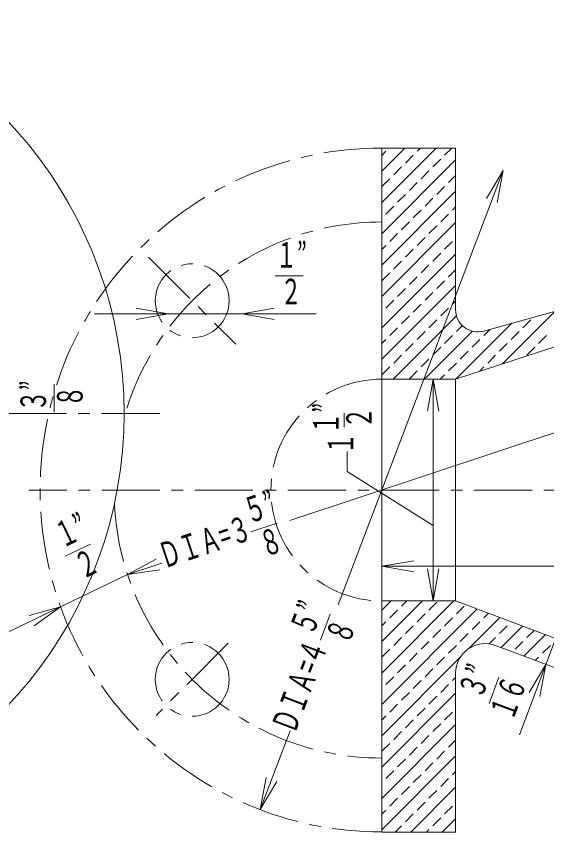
# Model space of a CAD drawing. Units: millimetres, scale not verified. Extents: x -574 to 574, y -406 to 12973.
# Drawn here: x 21.3 to 112.5, y 58.2 to 199.4 of the extents above; entities that cross this region are included whole.
import ezdxf
from ezdxf.enums import TextEntityAlignment as Align

# ---------------------------------------------------------------- set-up
doc = ezdxf.new("R2010")
doc.units = ezdxf.units.MM
doc.header["$LTSCALE"] = 2
doc.linetypes.add('CHAIN1', pattern=[8, 5, -1, 1, -1])
for name, color, linetype, lineweight in [('0-0_0', 3, 'Continuous', 18), ('0-1_芯', 4, 'CHAIN1', 18), ('0-2_寸法', 2, 'Continuous', 18)]:
    doc.layers.add(name, color=color, linetype=linetype, lineweight=lineweight)
doc.styles.add('ＭＳ ゴシック', font='')
doc.styles.get('ＭＳ ゴシック').set_extended_font_data('MS Gothic')

msp = doc.modelspace()

# ---------------------------------------------------------------- linework, layer by layer
at = {"layer": '0-0_0'}
for p, q in [((96.854, 176.783), (84.154, 176.783)), ((84.154, 176.783), (84.154, 59.308)), ((84.154, 167.438), (93.499, 176.783)), ((84.154, 172.826), (88.111, 176.783)), ((90.254, 176.232), (90.805, 176.783)), ((94.969, 175.559), (96.193, 176.783)), ((96.854, 176.783), (96.854, 149.021)), ((84.154, 175.52), (84.866, 176.232)), ((88.234, 174.212), (89.581, 175.559)), ((84.154, 162.05), (96.854, 174.75)), ((92.948, 173.538), (94.295, 174.885)), ((86.213, 172.191), (87.56, 173.538)), ((90.928, 171.518), (92.275, 172.865)), ((84.192, 170.171), (85.54, 171.518)), ((95.642, 170.844), (96.854, 172.056)), ((88.907, 169.497), (90.254, 170.844)), ((93.622, 168.824), (94.969, 170.171)), ((84.154, 156.661), (96.854, 169.361)), ((86.887, 167.477), (88.234, 168.824)), ((91.601, 166.803), (92.948, 168.15)), ((84.866, 165.456), (86.213, 166.803)), ((96.316, 166.13), (96.854, 166.667)), ((89.581, 164.783), (90.928, 166.13)), ((94.295, 164.109), (95.642, 165.456)), ((84.154, 164.744), (84.192, 164.783)), ((84.154, 151.273), (96.854, 163.973)), ((87.56, 162.762), (88.907, 164.109)), ((92.275, 162.088), (93.622, 163.436)), ((85.54, 160.741), (86.887, 162.088)), ((90.254, 160.068), (91.601, 161.415)), ((84.154, 159.356), (84.866, 160.068)), ((94.969, 159.394), (96.316, 160.741)), ((84.154, 145.885), (96.854, 158.585)), ((88.234, 158.047), (89.581, 159.394)), ((92.948, 157.374), (94.295, 158.721)), ((86.213, 156.027), (87.56, 157.374)), ((84.192, 154.006), (85.54, 155.353)), ((90.928, 155.353), (92.275, 156.7)), ((95.642, 154.68), (96.854, 155.891)), ((88.907, 153.333), (90.254, 154.68)), ((93.622, 152.659), (94.969, 154.006)), ((84.154, 140.497), (96.854, 153.197)), ((86.887, 151.312), (88.234, 152.659)), ((91.601, 150.639), (92.948, 151.986)), ((84.866, 149.292), (86.213, 150.639)), ((89.581, 148.618), (90.928, 149.965)), ((96.316, 149.965), (96.854, 150.503)), ((120.832, 150.671), (101.684, 145.351)), ((84.154, 148.579), (84.192, 148.618)), ((94.295, 147.945), (95.642, 149.292)), ((104.937, 139.728), (113.975, 148.765)), ((86.14, 137.096), (97.005, 147.96)), ((87.56, 146.598), (88.907, 147.945)), ((92.275, 145.924), (93.622, 147.271)), ((130.191, 147.952), (96.854, 137.096)), ((108.439, 145.924), (109.786, 147.271)), ((85.54, 144.577), (86.887, 145.924)), ((96.947, 137.126), (106.514, 146.693)), ((96.989, 145.251), (98.018, 146.279)), ((101.704, 144.577), (102.783, 145.656)), ((90.254, 143.903), (91.601, 145.251)), ((91.529, 137.096), (99.754, 145.322)), ((94.969, 143.23), (96.316, 144.577)), ((106.419, 143.903), (107.766, 145.251)), ((111.133, 143.23), (112.48, 144.577)), ((84.154, 143.191), (84.866, 143.903)), ((88.234, 141.883), (89.581, 143.23)), ((99.683, 142.556), (101.03, 143.903)), ((104.398, 141.883), (105.745, 143.23)), ((86.213, 139.862), (87.56, 141.209)), ((92.948, 141.209), (94.295, 142.556)), ((97.663, 140.536), (99.01, 141.883)), ((102.378, 139.862), (103.725, 141.209)), ((109.113, 141.209), (110.46, 142.556)), ((90.928, 139.189), (92.275, 140.536)), ((95.642, 138.515), (96.989, 139.862)), ((84.192, 137.842), (85.54, 139.189)), ((88.907, 137.168), (90.254, 138.515)), ((100.942, 138.427), (101.704, 139.189)), ((84.154, 137.096), (96.854, 137.096)), ((94.223, 137.096), (94.969, 137.842)), ((96.854, 137.096), (96.854, 98.996)), ((84.154, 86.615), (96.534, 98.996)), ((84.154, 92.004), (91.146, 98.996)), ((84.154, 97.392), (85.758, 98.996)), ((87.56, 98.104), (88.452, 98.996)), ((84.154, 81.227), (100.54, 97.614)), ((92.275, 97.431), (93.622, 98.778)), ((96.989, 96.757), (98.336, 98.104)), ((85.54, 96.084), (86.887, 97.431)), ((90.254, 95.41), (91.601, 96.757)), ((94.969, 94.737), (96.316, 96.084)), ((99.13, 90.816), (104.459, 96.144)), ((101.704, 96.084), (102.499, 96.879)), ((84.154, 94.698), (84.866, 95.41)), ((88.234, 93.39), (89.581, 94.737)), ((99.683, 94.063), (101.03, 95.41)), ((104.398, 93.39), (105.745, 94.737)), ((104.678, 90.976), (108.378, 94.675)), ((92.948, 92.716), (94.295, 94.063)), ((97.663, 92.042), (99.01, 93.39)), ((108.597, 89.506), (112.296, 93.206)), ((109.113, 92.716), (110.337, 93.94)), ((86.213, 91.369), (87.56, 92.716)), ((90.928, 90.695), (92.275, 92.042)), ((102.621, 91.613), (103.725, 92.716)), ((107.092, 90.695), (108.439, 92.042)), ((84.192, 89.348), (85.54, 90.695)), ((95.642, 90.022), (96.989, 91.369)), ((127.358, 82.472), (103.717, 91.336)), ((111.807, 90.022), (113.154, 91.369)), ((84.154, 75.839), (97.697, 89.383)), ((88.907, 88.675), (90.254, 90.022)), ((93.622, 88.001), (94.969, 89.348)), ((110.557, 88.772), (111.133, 89.348)), ((86.887, 86.654), (88.234, 88.001)), ((91.601, 85.981), (92.948, 87.328)), ((96.854, 86.579), (96.854, 59.308)), ((84.866, 84.634), (86.213, 85.981)), ((89.581, 83.96), (90.928, 85.307)), ((96.316, 85.307), (96.854, 85.845)), ((84.154, 83.921), (84.192, 83.96)), ((94.295, 83.287), (95.642, 84.634)), ((84.154, 70.451), (96.854, 83.151)), ((87.56, 81.94), (88.907, 83.287)), ((92.275, 81.266), (93.622, 82.613)), ((85.54, 79.919), (86.887, 81.266)), ((90.254, 79.246), (91.601, 80.593)), ((84.154, 78.533), (84.866, 79.246)), ((94.969, 78.572), (96.316, 79.919)), ((84.154, 65.063), (96.854, 77.763)), ((88.234, 77.225), (89.581, 78.572)), ((92.948, 76.552), (94.295, 77.899)), ((86.213, 75.205), (87.56, 76.552)), ((90.928, 74.531), (92.275, 75.878)), ((95.642, 73.857), (96.854, 75.069)), ((84.192, 73.184), (85.54, 74.531)), ((88.907, 72.51), (90.254, 73.857)), ((84.154, 59.675), (96.854, 72.375)), ((93.622, 71.837), (94.969, 73.184)), ((86.887, 70.49), (88.234, 71.837)), ((91.601, 69.816), (92.948, 71.163)), ((84.866, 68.469), (86.213, 69.816)), ((96.316, 69.143), (96.854, 69.681)), ((84.154, 67.757), (84.192, 67.796)), ((89.581, 67.796), (90.928, 69.143)), ((94.295, 67.122), (95.642, 68.469)), ((87.56, 65.775), (88.907, 67.122)), ((89.175, 59.308), (96.854, 66.987)), ((92.275, 65.102), (93.622, 66.449)), ((85.54, 63.755), (86.887, 65.102)), ((90.254, 63.081), (91.601, 64.428)), ((94.969, 62.408), (96.316, 63.755)), ((84.154, 62.369), (84.866, 63.081)), ((88.234, 61.061), (89.581, 62.408)), ((92.948, 60.387), (94.295, 61.734)), ((94.563, 59.308), (96.854, 61.598)), ((84.154, 59.308), (96.854, 59.308)), ((86.481, 59.308), (87.56, 60.387)), ((91.869, 59.308), (92.275, 59.714))]:
    msp.add_line(p, q, dxfattribs=at)
msp.add_lwpolyline([(134.973, 84.703), (96.854, 98.996), (84.154, 98.996)], dxfattribs=at)
for centre, radius, start, end in [((-33.169, 131.207), 73.025, 203.44889, 156.56645), ((100.664, 149.021), 3.81, 180, 285.52721), ((101.934, 86.579), 5.08, 69.44694, 180)]:
    msp.add_arc(centre, radius, start, end, dxfattribs=at)
at = {"layer": '0-1_芯'}
for p, q in [((44.079, 158.035), (59.049, 143.091)), ((45.973, 131.207), (-330.649, 131.207)), ((398.018, 118.046), (23.468, 118.046)), ((57.77, 91.722), (45.357, 79.336))]:
    msp.add_line(p, q, dxfattribs=at)
for centre in [(51.564, 150.563), (51.564, 85.529)]:
    msp.add_circle(centre, 6.35, dxfattribs=at)
for radius, start, end in [(58.737, 90, 270), (46.038, 90, 164.21099), (19.05, 90, 270), (46.038, 182.988, 270)]:
    msp.add_arc((84.154, 118.046), radius, start, end, dxfattribs=at)
at = {"layer": '0-2_寸法'}
for p, q in [((105.048, 172.941), (76.65, 98.33)), ((105.048, 172.941), (102.177, 168.133)), ((105.048, 172.941), (103.995, 167.441)), ((65.832, 154.828), (70.641, 154.828)), ((34.761, 148.32), (72.861, 148.32)), ((47.461, 148.32), (41.946, 149.292)), ((47.461, 148.32), (41.946, 147.347)), ((60.161, 148.32), (65.676, 149.292)), ((60.161, 148.32), (65.676, 147.347)), ((92.982, 137.096), (92.009, 131.581)), ((92.982, 137.096), (92.982, 98.996)), ((92.982, 137.096), (93.954, 131.581)), ((27.838, 131.42), (27.838, 136.229)), ((127.842, 132.565), (68.332, 112.788)), ((77.715, 128.84), (77.715, 131.245)), ((61.628, 110.852), (66.191, 112.369)), ((29.746, 106.675), (34.083, 108.753)), ((40.466, 103.526), (45.392, 106.188)), ((84.154, 104.94), (89.669, 105.912)), ((40.466, 103.526), (46.353, 105.483)), ((84.154, 104.94), (89.669, 103.968)), ((92.982, 98.996), (92.009, 104.511)), ((92.982, 98.996), (93.954, 104.511)), ((40.466, 103.526), (17.416, 92.484)), ((40.466, 103.526), (46.006, 104.343)), ((107.848, 76.025), (117.907, 102.851)), ((28.941, 98.005), (23.547, 96.5)), ((28.941, 98.005), (24.387, 94.746)), ((73.599, 92.245), (75.31, 96.74)), ((112.372, 88.091), (109.526, 83.268)), ((112.372, 88.091), (111.347, 82.585)), ((102.611, 81.374), (104.299, 85.877)), ((63.259, 63.15), (68.41, 76.683)), ((63.259, 63.15), (64.312, 68.65)), ((63.259, 63.15), (66.13, 67.958))]:
    msp.add_line(p, q, dxfattribs=at)
for points in [[(78.235, 124.664), (78.235, 121.244), (92.982, 111.98)], [(84.154, 104.94), (160.354, 104.94), (154.839, 103.968)]]:
    msp.add_lwpolyline(points, dxfattribs=at)

# ---------------------------------------------------------------- texts
at = {"layer": '0-2_寸法', "style": 'ＭＳ ゴシック', "width": 0.6}
for s, p in [('１”', (65.961, 154.92)), ('２', (66.746, 148.617))]:
    msp.add_text(s, height=4.399, dxfattribs=at).set_placement(p, align=Align.BOTTOM_LEFT)
for s, rotation, p in [('３”', 90, (27.746, 131.549)), ('８', 90, (34.048, 132.335)), ('１”', 90, (78.092, 127.696)), ('２', 90, (83.764, 128.616)), ('１', 90, (80.611, 124.197)), ('５”', 18.384, (61.721, 110.981)), ('１”', 25.596, (29.823, 106.814)), ('ＤＩＡ=３', 18.384, (47.143, 103.272)), ('８', 18.384, (64.454, 105.247)), ('２', 25.596, (33.254, 101.469)), ('５”', 69.162, (73.559, 92.399)), ('８', 69.162, (79.729, 90.891)), ('ＤＩＡ=４', 69.162, (70.432, 75.54)), ('３”', 69.447, (102.569, 81.527)), ('１６', 69.447, (107.898, 77.788))]:
    msp.add_text(s, height=4.399, rotation=rotation, dxfattribs=at).set_placement(p, align=Align.BOTTOM_LEFT)

doc.saveas('drawing.dxf')
